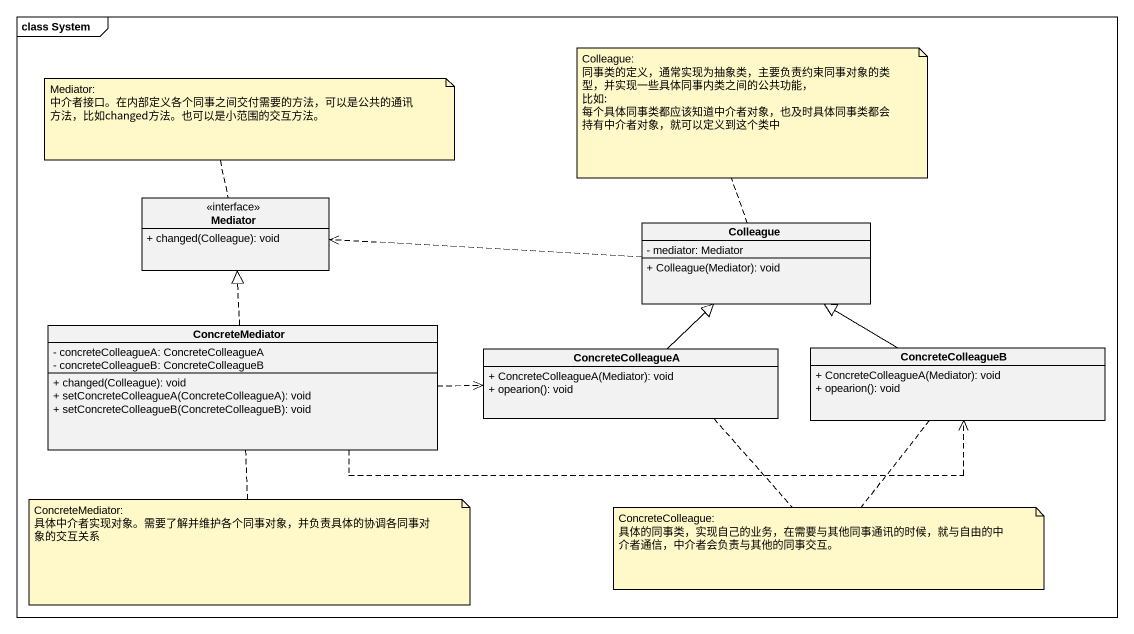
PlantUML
@startuml
mainframe class System
hide circle
hide empty members
skinparam classAttributeIconSize 0
class Mediator <<interface>> {
  + changed(Colleague): void
}
class Colleague {
  - mediator: Mediator
  + Colleague(Mediator): void
}
class ConcreteMediator {
  - concreteColleagueA: ConcreteColleagueA
  - concreteColleagueB: ConcreteColleagueB
  + changed(Colleague): void
  + setConcreteColleagueA(ConcreteColleagueA): void
  + setConcreteColleagueB(ConcreteColleagueB): void
}
class ConcreteColleagueA {
  + ConcreteColleagueA(Mediator): void
  + opearion(): void
}
class ConcreteColleagueB {
  + ConcreteColleagueA(Mediator): void
  + opearion(): void
}
Colleague .left.> Mediator
ConcreteMediator .up.|> Mediator
ConcreteMediator .right.> ConcreteColleagueA
ConcreteMediator .right.> ConcreteColleagueB
ConcreteColleagueA -up-|> Colleague
ConcreteColleagueB -left-|> Colleague
note top of Colleague
  Colleague:
  同事类的定义，通常实现为抽象类，主要负责约束同事对象的类型，并实现一些具体同事内类之间的公共功能，
  比如: 每个具体同事类都应该知道中介者对象，也及时具体同事类都会持有中介者对象，就可以定义到这个类中
end note
note top of Mediator
  Mediator:
  中介者接口。在内部定义各个同事之间交付需要的方法，可以是公共的通讯方法，比如changed方法。也可以是小范围的交互方法。
end note
note bottom of ConcreteMediator
  ConcreteMediator:
  具体中介者实现对象。需要了解并维护各个同事对象，并负责具体的协调各同事对象的交互关系
end note
note as N4
  ConcreteColleague:
  具体的同事类，实现自己的业务，在需要与其他同事通讯的时候，就与自由的中介者通信，中介者会负责与其他的同事交互。
end note
N4 .. ConcreteColleagueA
N4 .. ConcreteColleagueB
@enduml
